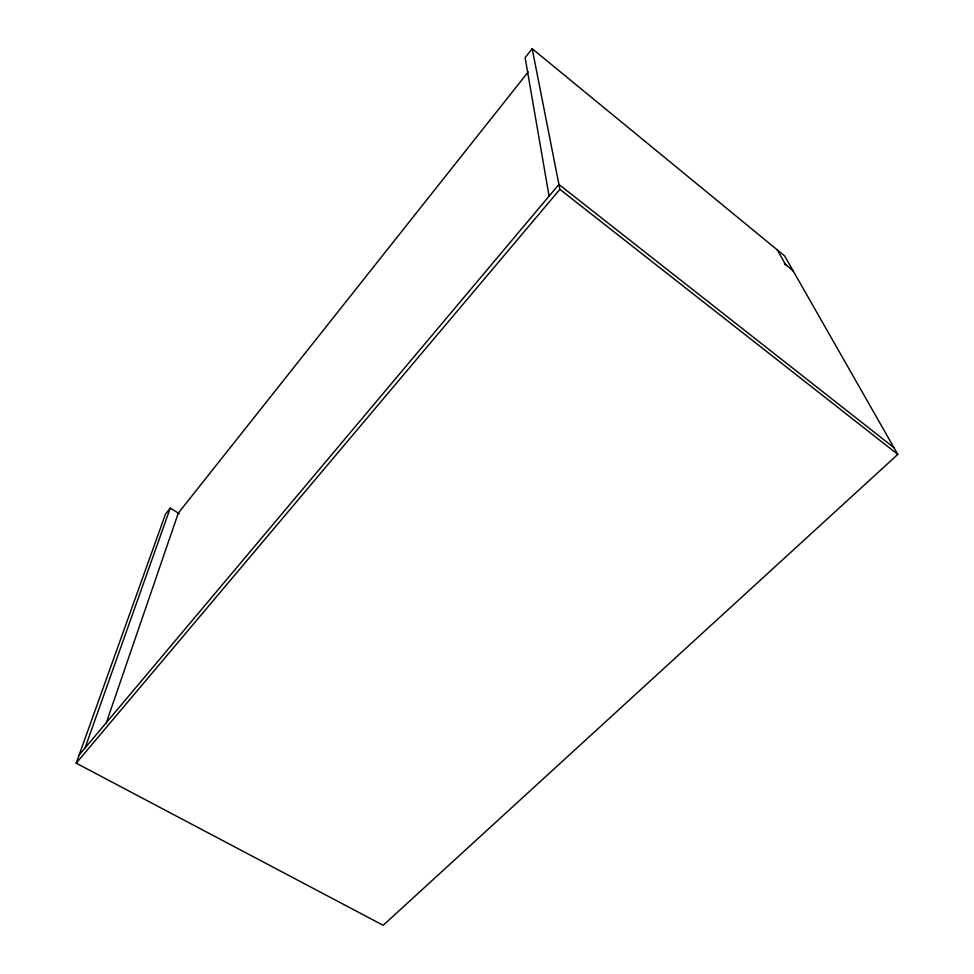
<?xml version="1.0" encoding="UTF-8"?>
<svg xmlns="http://www.w3.org/2000/svg" width="974" height="974" viewBox="0 0 974 974"><rect width="100%" height="100%" fill="white"/><g stroke="black" fill="none" stroke-linecap="round" stroke-linejoin="round"><path stroke-width="1.46" d="M106.032 723.597L178.303 513.091L528.2 71.954M85.055 747.983L170.243 508.148L179.289 513.688M549.08 196.127L525.12 57.649L532.169 48.7L784.606 255.894L897.797 454.395L383.172 925.3L76.203 763.178L165.422 514.272L170.243 508.148M79.125 755.02L558.906 184.439L893.949 447.663M76.203 763.178L559.88 189.346L532.169 48.7M559.88 189.346L897.797 454.395M785.239 263.991L784.387 263.284L793.347 271.21M777.313 249.904L785.872 265.098"/></g></svg>
